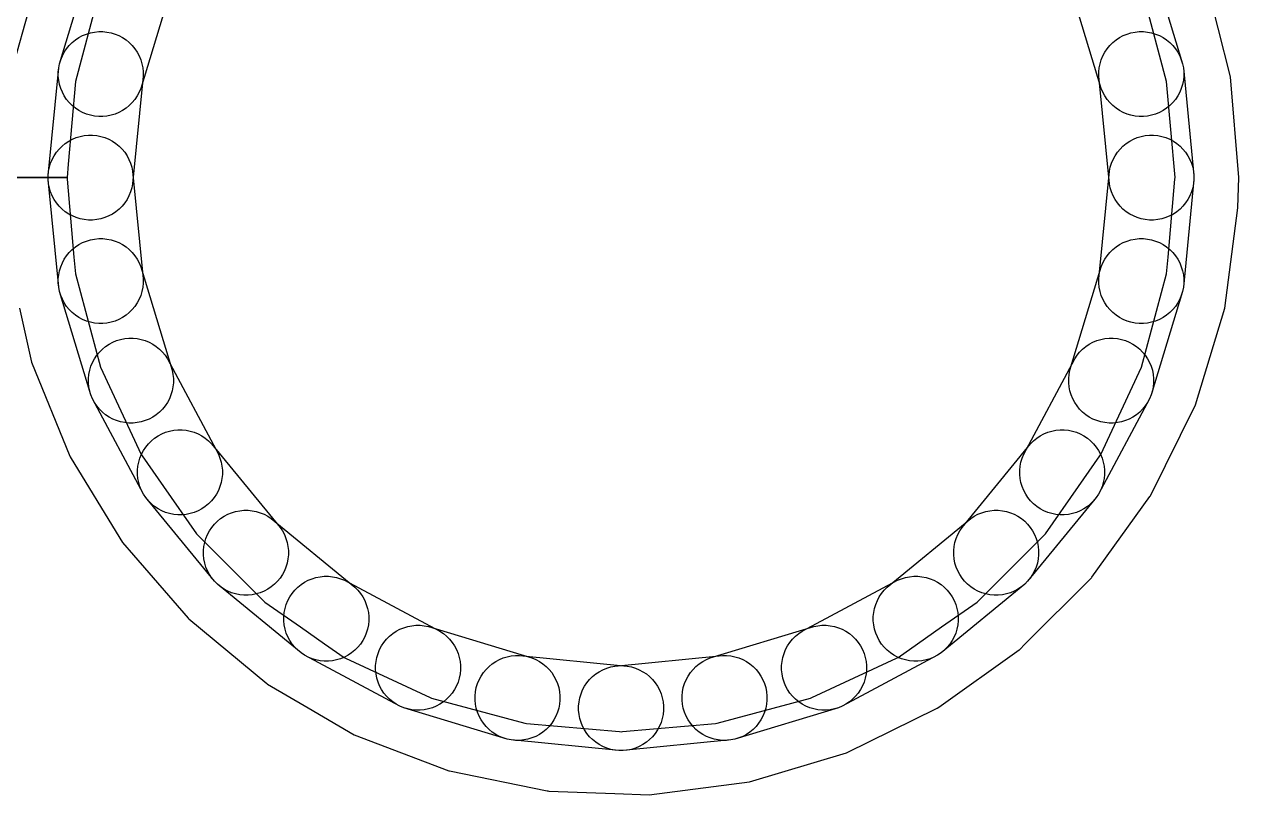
# Model space of a CAD drawing. Extents: x 124579 to 173950, y -108350 to -87650.
# Drawn here: x 167444 to 170305, y -91454 to -89639 of the extents above; entities that cross this region are included whole.
import ezdxf

# ---------------------------------------------------------------- set-up
doc = ezdxf.new("R2010")
doc.units = 0
for name, color, linetype in [('L2D0_Cu1', 1, 'CONTINUOUS'), ('L4D0_Cu2', 2, 'CONTINUOUS'), ('L7D0_Profile1', 3, 'CONTINUOUS')]:
    doc.layers.add(name, color=color, linetype=linetype)

msp = doc.modelspace()

# ---------------------------------------------------------------- linework, layer by layer
at = {"layer": 'L2D0_Cu1'}
for points in [[(167484.051, -89497.428), (167420.309, -89727.272)], [(167432.36, -90307.577), (167461.131, -90435.245), (167550.867, -90656.239), (167551.917, -90657.952), (167669.279, -90849.468), (167675.493, -90859.609), (167701.492, -90889.623), (167830.348, -91038.38), (167830.352, -91038.383), (167831.66, -91039.894), (168015.176, -91192.252), (168016.906, -91193.263), (168016.909, -91193.265), (168112.715, -91249.249), (168221.112, -91312.591), (168443.937, -91397.68), (168445.91, -91398.081), (168445.912, -91398.082), (168675.694, -91444.832), (168675.697, -91444.832), (168677.666, -91445.233), (168679.672, -91445.307), (168679.676, -91445.307), (168834.993, -91451.002), (168916.025, -91453.973), (169152.609, -91423.665), (169381.068, -91355.125), (169382.877, -91354.239), (169593.458, -91251.076), (169593.46, -91251.075), (169595.264, -91250.191), (169598.722, -91247.725), (169787.809, -91112.85), (169789.445, -91111.683), (169801.479, -91099.691), (169956.973, -90944.74), (169956.978, -90944.734), (169958.397, -90943.32), (169959.569, -90941.688), (169959.574, -90941.683), (170096.406, -90751.26), (170096.408, -90751.257), (170097.582, -90749.623), (170203.263, -90535.795), (170272.6, -90307.577), (170303.733, -90071.099), (170305.471, -90000), (170285.927, -89762.284), (170257.217, -89647.983), (170228.311, -89532.902)]]:
    msp.add_lwpolyline(points, dxfattribs=at)
at = {"layer": 'L4D0_Cu2'}
for points in [[(167484.051, -89497.428), (167420.309, -89727.272)], [(167432.36, -90307.577), (167461.131, -90435.245), (167550.867, -90656.239), (167551.917, -90657.952), (167669.279, -90849.468), (167675.493, -90859.609), (167701.492, -90889.623), (167830.348, -91038.38), (167830.352, -91038.383), (167831.66, -91039.894), (168015.176, -91192.252), (168016.906, -91193.263), (168016.909, -91193.265), (168112.715, -91249.249), (168221.112, -91312.591), (168443.937, -91397.68), (168445.91, -91398.081), (168445.912, -91398.082), (168675.694, -91444.832), (168675.697, -91444.832), (168677.666, -91445.233), (168679.672, -91445.307), (168679.676, -91445.307), (168834.993, -91451.002), (168916.025, -91453.973), (169152.609, -91423.665), (169381.068, -91355.125), (169382.877, -91354.239), (169593.458, -91251.076), (169593.46, -91251.075), (169595.264, -91250.191), (169598.722, -91247.725), (169787.809, -91112.85), (169789.445, -91111.683), (169801.479, -91099.691), (169956.973, -90944.74), (169956.978, -90944.734), (169958.397, -90943.32), (169959.569, -90941.688), (169959.574, -90941.683), (170096.406, -90751.26), (170096.408, -90751.257), (170097.582, -90749.623), (170203.263, -90535.795), (170272.6, -90307.577), (170303.733, -90071.099), (170305.471, -90000), (170285.927, -89762.284), (170257.217, -89647.983), (170228.311, -89532.902)], [(131682.576, -90000), (167544.532, -90000), (167544.861, -90003.76), (167560.949, -90187.643), (167564.365, -90226.692), (167623.261, -90446.496), (167719.432, -90652.734), (167721.594, -90655.822), (167721.596, -90655.825), (167771.827, -90727.562), (167849.953, -90839.139), (168010.861, -91000.047), (168094.784, -91058.81), (168151.261, -91098.355), (168197.266, -91130.568), (168200.683, -91132.161), (168200.684, -91132.162), (168400.083, -91225.144), (168400.085, -91225.145), (168403.504, -91226.739), (168623.308, -91285.635), (168627.064, -91285.964), (168627.066, -91285.964), (168846.24, -91305.139), (168850, -91305.468), (168853.76, -91305.139), (169072.934, -91285.964), (169072.936, -91285.964), (169076.692, -91285.635), (169296.496, -91226.739), (169299.915, -91225.145), (169299.917, -91225.144), (169499.316, -91132.162), (169499.317, -91132.161), (169502.734, -91130.568), (169548.74, -91098.355), (169605.216, -91058.81), (169689.139, -91000.047), (169850.047, -90839.139), (169928.173, -90727.562), (169978.404, -90655.825), (169978.406, -90655.822), (169980.568, -90652.734), (170076.739, -90446.496), (170135.635, -90226.692), (170139.052, -90187.643), (170155.139, -90003.76), (170155.468, -90000), (170135.635, -89773.308), (170076.739, -89553.504)], [(167623.261, -89553.504), (167564.365, -89773.308), (167547.279, -89968.601), (167544.532, -90000), (131682.576, -90000)]]:
    msp.add_lwpolyline(points, dxfattribs=at)
at = {"layer": 'L7D0_Profile1'}
for points in [[(167792.271, -89545.973), (167718.287, -89789.867), (167714.527, -89798.944), (167709.895, -89807.61), (167704.436, -89815.779), (167698.203, -89823.374), (167691.256, -89830.322), (167683.661, -89836.555), (167675.491, -89842.014), (167666.826, -89846.645), (167657.748, -89850.405), (167648.346, -89853.257), (167638.71, -89855.174), (167628.932, -89856.137), (167619.106, -89856.137), (167609.328, -89855.174), (167599.691, -89853.257), (167590.289, -89850.405), (167581.212, -89846.645), (167572.547, -89842.014), (167564.377, -89836.555), (167556.782, -89830.322), (167549.834, -89823.374), (167543.601, -89815.779), (167538.143, -89807.61), (167533.511, -89798.944), (167529.751, -89789.867), (167526.899, -89780.465), (167524.982, -89770.828), (167524.019, -89761.05), (167524.019, -89751.225), (167524.982, -89741.447), (167526.899, -89731.81), (167600.883, -89487.916)], [(170099.118, -89487.916), (170173.102, -89731.81), (170175.019, -89741.446), (170175.982, -89751.224), (170175.982, -89761.05), (170175.019, -89770.828), (170173.102, -89780.464), (170170.25, -89789.867), (170166.49, -89798.944), (170161.858, -89807.609), (170156.4, -89815.779), (170150.166, -89823.374), (170143.219, -89830.321), (170135.624, -89836.555), (170127.454, -89842.013), (170118.789, -89846.645), (170109.712, -89850.405), (170100.309, -89853.257), (170090.673, -89855.174), (170080.895, -89856.137), (170071.069, -89856.137), (170061.291, -89855.174), (170051.655, -89853.257), (170042.252, -89850.405), (170033.175, -89846.645), (170024.51, -89842.013), (170016.34, -89836.555), (170008.745, -89830.321), (170001.798, -89823.374), (169995.564, -89815.779), (169990.106, -89807.609), (169985.474, -89798.944), (169981.714, -89789.867), (169907.73, -89545.973)]]:
    msp.add_lwpolyline(points, dxfattribs=at)
for points in [[(167595.087, -90100), (167585.309, -90099.037), (167575.672, -90097.12), (167566.27, -90094.268), (167557.193, -90090.508), (167548.527, -90085.876), (167540.358, -90080.418), (167532.763, -90074.184), (167525.815, -90067.237), (167519.582, -90059.642), (167514.123, -90051.472), (167509.492, -90042.807), (167505.732, -90033.73), (167502.879, -90024.327), (167500.963, -90014.691), (167500, -90004.913), (167500, -89995.087), (167524.981, -89741.446), (167526.898, -89731.81), (167529.75, -89722.407), (167533.51, -89713.33), (167538.142, -89704.665), (167543.6, -89696.495), (167549.834, -89688.9), (167556.781, -89681.953), (167564.376, -89675.719), (167572.546, -89670.261), (167581.211, -89665.629), (167590.288, -89661.869), (167599.691, -89659.017), (167609.327, -89657.1), (167619.105, -89656.137), (167628.931, -89656.137), (167638.709, -89657.1), (167648.345, -89659.017), (167657.748, -89661.869), (167666.825, -89665.629), (167675.49, -89670.261), (167683.66, -89675.719), (167691.255, -89681.953), (167698.202, -89688.9), (167704.436, -89696.495), (167709.894, -89704.665), (167714.526, -89713.33), (167718.286, -89722.407), (167721.138, -89731.81), (167723.055, -89741.446), (167724.018, -89751.224), (167724.018, -89761.05), (167699.037, -90014.691), (167697.12, -90024.327), (167694.268, -90033.73), (167690.508, -90042.807), (167685.876, -90051.472), (167680.417, -90059.642), (167674.184, -90067.237), (167667.236, -90074.184), (167659.641, -90080.418), (167651.472, -90085.876), (167642.807, -90090.508), (167633.729, -90094.268), (167624.327, -90097.12), (167614.69, -90099.037), (167604.912, -90100)], [(170095.087, -90100), (170085.309, -90099.037), (170075.673, -90097.12), (170066.27, -90094.268), (170057.193, -90090.508), (170048.528, -90085.876), (170040.358, -90080.418), (170032.763, -90074.184), (170025.816, -90067.237), (170019.582, -90059.642), (170014.124, -90051.472), (170009.492, -90042.807), (170005.732, -90033.73), (170002.88, -90024.327), (170000.963, -90014.691), (169975.982, -89761.05), (169975.982, -89751.224), (169976.945, -89741.446), (169978.861, -89731.81), (169981.714, -89722.407), (169985.474, -89713.33), (169990.105, -89704.665), (169995.564, -89696.495), (170001.797, -89688.9), (170008.745, -89681.953), (170016.34, -89675.719), (170024.509, -89670.261), (170033.175, -89665.629), (170042.252, -89661.869), (170051.654, -89659.017), (170061.291, -89657.1), (170071.069, -89656.137), (170080.894, -89656.137), (170090.672, -89657.1), (170100.309, -89659.017), (170109.711, -89661.869), (170118.789, -89665.629), (170127.454, -89670.261), (170135.623, -89675.719), (170143.218, -89681.953), (170150.166, -89688.9), (170156.399, -89696.495), (170161.858, -89704.665), (170166.49, -89713.33), (170170.25, -89722.407), (170173.102, -89731.81), (170175.019, -89741.446), (170200, -89995.087), (170200, -90004.913), (170199.037, -90014.691), (170197.12, -90024.327), (170194.268, -90033.73), (170190.508, -90042.807), (170185.876, -90051.472), (170180.418, -90059.642), (170174.184, -90067.237), (170167.237, -90074.184), (170159.642, -90080.418), (170151.472, -90085.876), (170142.807, -90090.508), (170133.73, -90094.268), (170124.327, -90097.12), (170114.691, -90099.037), (170104.913, -90100)], [(167619.106, -90343.863), (167609.328, -90342.9), (167599.691, -90340.983), (167590.289, -90338.131), (167581.211, -90334.371), (167572.546, -90329.739), (167564.377, -90324.281), (167556.782, -90318.047), (167549.834, -90311.1), (167543.601, -90303.505), (167538.142, -90295.335), (167533.51, -90286.67), (167529.75, -90277.593), (167526.898, -90268.19), (167524.981, -90258.554), (167500, -90004.913), (167500, -89995.087), (167500.963, -89985.309), (167502.88, -89975.673), (167505.732, -89966.27), (167509.492, -89957.193), (167514.124, -89948.528), (167519.582, -89940.358), (167525.816, -89932.763), (167532.763, -89925.816), (167540.358, -89919.582), (167548.528, -89914.124), (167557.193, -89909.492), (167566.27, -89905.732), (167575.673, -89902.88), (167585.309, -89900.963), (167595.087, -89900), (167604.913, -89900), (167614.691, -89900.963), (167624.327, -89902.88), (167633.73, -89905.732), (167642.807, -89909.492), (167651.472, -89914.124), (167659.642, -89919.582), (167667.237, -89925.816), (167674.184, -89932.763), (167680.418, -89940.358), (167685.876, -89948.528), (167690.508, -89957.193), (167694.268, -89966.27), (167697.12, -89975.673), (167699.037, -89985.309), (167724.018, -90238.95), (167724.018, -90248.776), (167723.055, -90258.554), (167721.139, -90268.19), (167718.286, -90277.593), (167714.526, -90286.67), (167709.895, -90295.335), (167704.436, -90303.505), (167698.203, -90311.1), (167691.255, -90318.047), (167683.66, -90324.281), (167675.491, -90329.739), (167666.825, -90334.371), (167657.748, -90338.131), (167648.346, -90340.983), (167638.709, -90342.9), (167628.931, -90343.863)], [(170071.069, -90343.863), (170061.291, -90342.9), (170051.655, -90340.983), (170042.252, -90338.131), (170033.175, -90334.371), (170024.51, -90329.739), (170016.34, -90324.281), (170008.745, -90318.047), (170001.798, -90311.1), (169995.564, -90303.505), (169990.106, -90295.335), (169985.474, -90286.67), (169981.714, -90277.593), (169978.862, -90268.19), (169976.945, -90258.554), (169975.982, -90248.776), (169975.982, -90238.95), (170000.963, -89985.309), (170002.88, -89975.673), (170005.732, -89966.27), (170009.492, -89957.193), (170014.124, -89948.528), (170019.583, -89940.358), (170025.816, -89932.763), (170032.764, -89925.816), (170040.359, -89919.582), (170048.528, -89914.124), (170057.193, -89909.492), (170066.271, -89905.732), (170075.673, -89902.88), (170085.31, -89900.963), (170095.088, -89900), (170104.913, -89900), (170114.691, -89900.963), (170124.328, -89902.88), (170133.73, -89905.732), (170142.807, -89909.492), (170151.473, -89914.124), (170159.642, -89919.582), (170167.237, -89925.816), (170174.185, -89932.763), (170180.418, -89940.358), (170185.877, -89948.528), (170190.508, -89957.193), (170194.268, -89966.27), (170197.121, -89975.673), (170199.037, -89985.309), (170200, -89995.087), (170200, -90004.913), (170175.019, -90258.554), (170173.102, -90268.19), (170170.25, -90277.593), (170166.49, -90286.67), (170161.858, -90295.335), (170156.4, -90303.505), (170150.166, -90311.1), (170143.219, -90318.047), (170135.624, -90324.281), (170127.454, -90329.739), (170118.789, -90334.371), (170109.712, -90338.131), (170100.309, -90340.983), (170090.673, -90342.9), (170080.895, -90343.863)], [(167690.237, -90578.354), (167680.459, -90577.391), (167670.823, -90575.474), (167661.421, -90572.622), (167652.343, -90568.862), (167643.678, -90564.231), (167635.508, -90558.772), (167627.913, -90552.539), (167620.966, -90545.591), (167614.733, -90537.996), (167609.274, -90529.827), (167604.642, -90521.161), (167600.882, -90512.084), (167526.898, -90268.19), (167524.981, -90258.554), (167524.018, -90248.776), (167524.018, -90238.95), (167524.981, -90229.172), (167526.898, -90219.536), (167529.75, -90210.133), (167533.51, -90201.056), (167538.142, -90192.391), (167543.6, -90184.221), (167549.834, -90176.626), (167556.781, -90169.679), (167564.376, -90163.445), (167572.546, -90157.987), (167581.211, -90153.355), (167590.288, -90149.595), (167599.691, -90146.743), (167609.327, -90144.826), (167619.105, -90143.863), (167628.931, -90143.863), (167638.709, -90144.826), (167648.345, -90146.743), (167657.748, -90149.595), (167666.825, -90153.355), (167675.49, -90157.987), (167683.66, -90163.445), (167691.255, -90169.679), (167698.202, -90176.626), (167704.436, -90184.221), (167709.894, -90192.391), (167714.526, -90201.056), (167718.286, -90210.133), (167792.27, -90454.027), (167794.187, -90463.664), (167795.15, -90473.442), (167795.15, -90483.267), (167794.187, -90493.045), (167792.27, -90502.682), (167789.418, -90512.084), (167785.658, -90521.161), (167781.026, -90529.827), (167775.568, -90537.996), (167769.335, -90545.591), (167762.387, -90552.539), (167754.792, -90558.772), (167746.622, -90564.231), (167737.957, -90568.862), (167728.88, -90572.622), (167719.478, -90575.474), (167709.841, -90577.391), (167700.063, -90578.354)], [(169999.936, -90578.354), (169990.158, -90577.391), (169980.522, -90575.474), (169971.119, -90572.622), (169962.042, -90568.862), (169953.377, -90564.23), (169945.207, -90558.772), (169937.612, -90552.538), (169930.665, -90545.591), (169924.431, -90537.996), (169918.973, -90529.826), (169914.341, -90521.161), (169910.581, -90512.084), (169907.729, -90502.681), (169905.812, -90493.045), (169904.849, -90483.267), (169904.849, -90473.441), (169905.812, -90463.663), (169907.729, -90454.027), (169981.713, -90210.133), (169985.473, -90201.056), (169990.105, -90192.39), (169995.564, -90184.221), (170001.797, -90176.626), (170008.744, -90169.678), (170016.339, -90163.445), (170024.509, -90157.986), (170033.174, -90153.355), (170042.252, -90149.595), (170051.654, -90146.743), (170061.29, -90144.826), (170071.068, -90143.863), (170080.894, -90143.863), (170090.672, -90144.826), (170100.309, -90146.743), (170109.711, -90149.595), (170118.788, -90153.355), (170127.453, -90157.986), (170135.623, -90163.445), (170143.218, -90169.678), (170150.166, -90176.626), (170156.399, -90184.221), (170161.857, -90192.39), (170166.489, -90201.056), (170170.249, -90210.133), (170173.101, -90219.535), (170175.018, -90229.172), (170175.981, -90238.95), (170175.981, -90248.775), (170175.018, -90258.553), (170173.101, -90268.19), (170099.117, -90512.084), (170095.357, -90521.161), (170090.725, -90529.826), (170085.267, -90537.996), (170079.033, -90545.591), (170072.086, -90552.538), (170064.491, -90558.772), (170056.321, -90564.23), (170047.656, -90568.862), (170038.579, -90572.622), (170029.176, -90575.474), (170019.54, -90577.391), (170009.762, -90578.354)], [(167805.751, -90794.463), (167795.973, -90793.499), (167786.336, -90791.583), (167776.934, -90788.73), (167767.856, -90784.97), (167759.191, -90780.339), (167751.022, -90774.88), (167743.427, -90768.647), (167736.479, -90761.699), (167730.246, -90754.104), (167724.787, -90745.935), (167604.643, -90521.161), (167600.883, -90512.084), (167598.031, -90502.681), (167596.114, -90493.045), (167595.151, -90483.267), (167595.151, -90473.441), (167596.114, -90463.663), (167598.031, -90454.027), (167600.883, -90444.624), (167604.643, -90435.547), (167609.275, -90426.882), (167614.733, -90418.712), (167620.967, -90411.117), (167627.914, -90404.17), (167635.509, -90397.936), (167643.679, -90392.478), (167652.344, -90387.846), (167661.421, -90384.086), (167670.824, -90381.234), (167680.46, -90379.317), (167690.238, -90378.354), (167700.064, -90378.354), (167709.842, -90379.317), (167719.478, -90381.234), (167728.881, -90384.086), (167737.958, -90387.846), (167746.623, -90392.478), (167754.793, -90397.936), (167762.388, -90404.17), (167769.335, -90411.117), (167775.569, -90418.712), (167781.027, -90426.882), (167901.171, -90651.655), (167904.931, -90660.733), (167907.784, -90670.135), (167909.7, -90679.772), (167910.663, -90689.55), (167910.663, -90699.375), (167909.7, -90709.153), (167907.784, -90718.79), (167904.931, -90728.192), (167901.171, -90737.27), (167896.54, -90745.935), (167891.081, -90754.104), (167884.848, -90761.699), (167877.9, -90768.647), (167870.305, -90774.88), (167862.136, -90780.339), (167853.47, -90784.97), (167844.393, -90788.73), (167834.991, -90791.583), (167825.354, -90793.499), (167815.576, -90794.463)], [(169884.424, -90794.463), (169874.646, -90793.5), (169865.01, -90791.583), (169855.607, -90788.731), (169846.53, -90784.971), (169837.865, -90780.339), (169829.695, -90774.881), (169822.1, -90768.647), (169815.153, -90761.7), (169808.919, -90754.105), (169803.461, -90745.935), (169798.829, -90737.27), (169795.069, -90728.193), (169792.217, -90718.79), (169790.3, -90709.154), (169789.337, -90699.376), (169789.337, -90689.55), (169790.3, -90679.772), (169792.217, -90670.136), (169795.069, -90660.733), (169798.829, -90651.656), (169918.973, -90426.882), (169924.432, -90418.713), (169930.665, -90411.118), (169937.613, -90404.17), (169945.208, -90397.937), (169953.377, -90392.478), (169962.042, -90387.847), (169971.12, -90384.087), (169980.522, -90381.234), (169990.159, -90379.318), (169999.937, -90378.354), (170009.762, -90378.354), (170019.54, -90379.318), (170029.177, -90381.234), (170038.579, -90384.087), (170047.656, -90387.847), (170056.322, -90392.478), (170064.491, -90397.937), (170072.086, -90404.17), (170079.034, -90411.118), (170085.267, -90418.713), (170090.726, -90426.882), (170095.357, -90435.547), (170099.117, -90444.625), (170101.97, -90454.027), (170103.886, -90463.664), (170104.849, -90473.442), (170104.849, -90483.267), (170103.886, -90493.045), (170101.97, -90502.682), (170099.117, -90512.084), (170095.357, -90521.162), (169975.213, -90745.935), (169969.755, -90754.105), (169963.521, -90761.7), (169956.574, -90768.647), (169948.979, -90774.881), (169940.809, -90780.339), (169932.144, -90784.971), (169923.067, -90788.731), (169913.664, -90791.583), (169904.028, -90793.5), (169894.25, -90794.463)], [(167961.204, -90983.884), (167951.426, -90982.921), (167941.789, -90981.004), (167932.387, -90978.152), (167923.309, -90974.392), (167914.644, -90969.76), (167906.475, -90964.301), (167898.88, -90958.068), (167891.932, -90951.121), (167730.245, -90754.105), (167724.787, -90745.935), (167720.155, -90737.27), (167716.395, -90728.193), (167713.543, -90718.79), (167711.626, -90709.154), (167710.663, -90699.376), (167710.663, -90689.55), (167711.626, -90679.772), (167713.543, -90670.136), (167716.395, -90660.733), (167720.155, -90651.656), (167724.787, -90642.991), (167730.245, -90634.821), (167736.479, -90627.226), (167743.426, -90620.279), (167751.021, -90614.045), (167759.191, -90608.587), (167767.856, -90603.955), (167776.933, -90600.195), (167786.336, -90597.343), (167795.972, -90595.426), (167805.75, -90594.463), (167815.576, -90594.463), (167825.354, -90595.426), (167834.99, -90597.343), (167844.393, -90600.195), (167853.47, -90603.955), (167862.135, -90608.587), (167870.305, -90614.045), (167877.9, -90620.279), (167884.847, -90627.226), (168046.534, -90824.242), (168051.993, -90832.411), (168056.624, -90841.077), (168060.384, -90850.154), (168063.237, -90859.556), (168065.153, -90869.193), (168066.117, -90878.971), (168066.117, -90888.796), (168065.153, -90898.574), (168063.237, -90908.211), (168060.384, -90917.613), (168056.624, -90926.691), (168051.993, -90935.356), (168046.534, -90943.525), (168040.301, -90951.121), (168033.353, -90958.068), (168025.758, -90964.301), (168017.589, -90969.76), (168008.924, -90974.392), (167999.846, -90978.152), (167990.444, -90981.004), (167980.807, -90982.921), (167971.029, -90983.884)], [(169728.97, -90983.883), (169719.192, -90982.92), (169709.556, -90981.003), (169700.153, -90978.151), (169691.076, -90974.391), (169682.411, -90969.759), (169674.241, -90964.301), (169666.646, -90958.067), (169659.699, -90951.12), (169653.465, -90943.525), (169648.007, -90935.355), (169643.375, -90926.69), (169639.615, -90917.613), (169636.763, -90908.21), (169634.846, -90898.574), (169633.883, -90888.796), (169633.883, -90878.97), (169634.846, -90869.192), (169636.763, -90859.556), (169639.615, -90850.153), (169643.375, -90841.076), (169648.007, -90832.411), (169653.465, -90824.241), (169815.152, -90627.225), (169822.1, -90620.278), (169829.695, -90614.045), (169837.864, -90608.586), (169846.529, -90603.954), (169855.607, -90600.194), (169865.009, -90597.342), (169874.646, -90595.425), (169884.424, -90594.462), (169894.249, -90594.462), (169904.027, -90595.425), (169913.664, -90597.342), (169923.066, -90600.194), (169932.144, -90603.954), (169940.809, -90608.586), (169948.978, -90614.045), (169956.573, -90620.278), (169963.521, -90627.225), (169969.754, -90634.821), (169975.213, -90642.99), (169979.844, -90651.655), (169983.604, -90660.733), (169986.457, -90670.135), (169988.373, -90679.772), (169989.337, -90689.55), (169989.337, -90699.375), (169988.373, -90709.153), (169986.457, -90718.79), (169983.604, -90728.192), (169979.844, -90737.269), (169975.213, -90745.935), (169969.754, -90754.104), (169808.067, -90951.12), (169801.12, -90958.067), (169793.525, -90964.301), (169785.355, -90969.759), (169776.69, -90974.391), (169767.613, -90978.151), (169758.21, -90981.003), (169748.574, -90982.92), (169738.796, -90983.883)], [(168150.625, -91139.337), (168140.847, -91138.373), (168131.21, -91136.457), (168121.808, -91133.604), (168112.731, -91129.844), (168104.065, -91125.213), (168095.896, -91119.754), (167898.88, -90958.067), (167891.933, -90951.12), (167885.699, -90943.525), (167880.241, -90935.355), (167875.609, -90926.69), (167871.849, -90917.613), (167868.997, -90908.21), (167867.08, -90898.574), (167866.117, -90888.796), (167866.117, -90878.97), (167867.08, -90869.192), (167868.997, -90859.556), (167871.849, -90850.153), (167875.609, -90841.076), (167880.241, -90832.411), (167885.699, -90824.241), (167891.933, -90816.646), (167898.88, -90809.699), (167906.475, -90803.465), (167914.645, -90798.007), (167923.31, -90793.375), (167932.387, -90789.615), (167941.79, -90786.763), (167951.426, -90784.846), (167961.204, -90783.883), (167971.03, -90783.883), (167980.808, -90784.846), (167990.444, -90786.763), (167999.847, -90789.615), (168008.924, -90793.375), (168017.589, -90798.007), (168025.759, -90803.465), (168222.775, -90965.152), (168229.722, -90972.1), (168235.955, -90979.695), (168241.414, -90987.864), (168246.046, -90996.529), (168249.806, -91005.607), (168252.658, -91015.009), (168254.575, -91024.646), (168255.538, -91034.424), (168255.538, -91044.249), (168254.575, -91054.027), (168252.658, -91063.664), (168249.806, -91073.066), (168246.046, -91082.144), (168241.414, -91090.809), (168235.955, -91098.978), (168229.722, -91106.573), (168222.775, -91113.521), (168215.179, -91119.754), (168207.01, -91125.213), (168198.345, -91129.844), (168189.267, -91133.604), (168179.865, -91136.457), (168170.228, -91138.373), (168160.45, -91139.337)], [(169539.55, -91139.337), (169529.772, -91138.374), (169520.136, -91136.457), (169510.733, -91133.605), (169501.656, -91129.845), (169492.991, -91125.213), (169484.821, -91119.755), (169477.226, -91113.521), (169470.279, -91106.574), (169464.045, -91098.979), (169458.587, -91090.809), (169453.955, -91082.144), (169450.195, -91073.067), (169447.343, -91063.664), (169445.426, -91054.028), (169444.463, -91044.25), (169444.463, -91034.424), (169445.426, -91024.646), (169447.343, -91015.01), (169450.195, -91005.607), (169453.955, -90996.53), (169458.587, -90987.865), (169464.045, -90979.695), (169470.279, -90972.1), (169477.226, -90965.153), (169674.242, -90803.466), (169682.411, -90798.007), (169691.077, -90793.376), (169700.154, -90789.616), (169709.556, -90786.763), (169719.193, -90784.847), (169728.971, -90783.883), (169738.796, -90783.883), (169748.574, -90784.847), (169758.211, -90786.763), (169767.613, -90789.616), (169776.691, -90793.376), (169785.356, -90798.007), (169793.525, -90803.466), (169801.121, -90809.699), (169808.068, -90816.647), (169814.301, -90824.242), (169819.76, -90832.411), (169824.392, -90841.076), (169828.152, -90850.154), (169831.004, -90859.556), (169832.921, -90869.193), (169833.884, -90878.971), (169833.884, -90888.796), (169832.921, -90898.574), (169831.004, -90908.211), (169828.152, -90917.613), (169824.392, -90926.691), (169819.76, -90935.356), (169814.301, -90943.525), (169808.068, -90951.12), (169801.121, -90958.068), (169604.105, -91119.755), (169595.935, -91125.213), (169587.27, -91129.845), (169578.193, -91133.605), (169568.79, -91136.457), (169559.154, -91138.374), (169549.376, -91139.337)], [(168366.733, -91254.849), (168356.955, -91253.886), (168347.318, -91251.97), (168337.916, -91249.117), (168328.838, -91245.357), (168104.065, -91125.213), (168095.895, -91119.755), (168088.3, -91113.521), (168081.353, -91106.574), (168075.119, -91098.979), (168069.661, -91090.809), (168065.029, -91082.144), (168061.269, -91073.067), (168058.417, -91063.664), (168056.5, -91054.028), (168055.537, -91044.25), (168055.537, -91034.424), (168056.5, -91024.646), (168058.417, -91015.01), (168061.269, -91005.607), (168065.029, -90996.53), (168069.661, -90987.865), (168075.119, -90979.695), (168081.353, -90972.1), (168088.3, -90965.153), (168095.895, -90958.919), (168104.065, -90953.461), (168112.73, -90948.829), (168121.807, -90945.069), (168131.21, -90942.217), (168140.846, -90940.3), (168150.624, -90939.337), (168160.45, -90939.337), (168170.228, -90940.3), (168179.864, -90942.217), (168189.267, -90945.069), (168198.344, -90948.829), (168423.118, -91068.973), (168431.287, -91074.432), (168438.882, -91080.665), (168445.83, -91087.613), (168452.063, -91095.208), (168457.522, -91103.377), (168462.153, -91112.042), (168465.913, -91121.12), (168468.766, -91130.522), (168470.682, -91140.159), (168471.646, -91149.937), (168471.646, -91159.762), (168470.682, -91169.54), (168468.766, -91179.177), (168465.913, -91188.579), (168462.153, -91197.656), (168457.522, -91206.322), (168452.063, -91214.491), (168445.83, -91222.086), (168438.882, -91229.034), (168431.287, -91235.267), (168423.118, -91240.726), (168414.453, -91245.357), (168405.375, -91249.117), (168395.973, -91251.97), (168386.336, -91253.886), (168376.558, -91254.849)], [(169323.441, -91254.849), (169313.663, -91253.886), (169304.027, -91251.969), (169294.624, -91249.117), (169285.547, -91245.357), (169276.882, -91240.725), (169268.712, -91235.267), (169261.117, -91229.033), (169254.17, -91222.086), (169247.936, -91214.491), (169242.478, -91206.321), (169237.846, -91197.656), (169234.086, -91188.579), (169231.234, -91179.176), (169229.317, -91169.54), (169228.354, -91159.762), (169228.354, -91149.936), (169229.317, -91140.158), (169231.234, -91130.522), (169234.086, -91121.119), (169237.846, -91112.042), (169242.478, -91103.377), (169247.936, -91095.207), (169254.17, -91087.612), (169261.117, -91080.665), (169268.712, -91074.431), (169276.882, -91068.973), (169501.655, -90948.829), (169510.733, -90945.069), (169520.135, -90942.216), (169529.772, -90940.3), (169539.55, -90939.337), (169549.375, -90939.337), (169559.153, -90940.3), (169568.79, -90942.216), (169578.192, -90945.069), (169587.27, -90948.829), (169595.935, -90953.46), (169604.104, -90958.919), (169611.699, -90965.152), (169618.647, -90972.1), (169624.88, -90979.695), (169630.339, -90987.864), (169634.97, -90996.53), (169638.73, -91005.607), (169641.583, -91015.009), (169643.499, -91024.646), (169644.463, -91034.424), (169644.463, -91044.249), (169643.499, -91054.027), (169641.583, -91063.664), (169638.73, -91073.066), (169634.97, -91082.144), (169630.339, -91090.809), (169624.88, -91098.978), (169618.647, -91106.573), (169611.699, -91113.521), (169604.104, -91119.754), (169595.935, -91125.213), (169371.161, -91245.357), (169362.084, -91249.117), (169352.681, -91251.969), (169343.045, -91253.886), (169333.267, -91254.849)], [(168601.225, -91325.981), (168591.447, -91325.018), (168581.81, -91323.101), (168337.916, -91249.117), (168328.839, -91245.357), (168320.174, -91240.725), (168312.004, -91235.267), (168304.409, -91229.033), (168297.462, -91222.086), (168291.228, -91214.491), (168285.77, -91206.321), (168281.138, -91197.656), (168277.378, -91188.579), (168274.526, -91179.176), (168272.609, -91169.54), (168271.646, -91159.762), (168271.646, -91149.936), (168272.609, -91140.158), (168274.526, -91130.522), (168277.378, -91121.119), (168281.138, -91112.042), (168285.77, -91103.377), (168291.228, -91095.207), (168297.462, -91087.612), (168304.409, -91080.665), (168312.004, -91074.431), (168320.174, -91068.973), (168328.839, -91064.341), (168337.916, -91060.581), (168347.319, -91057.729), (168356.955, -91055.812), (168366.733, -91054.849), (168376.559, -91054.849), (168386.337, -91055.812), (168395.973, -91057.729), (168639.867, -91131.713), (168648.944, -91135.473), (168657.61, -91140.105), (168665.779, -91145.564), (168673.374, -91151.797), (168680.322, -91158.744), (168686.555, -91166.339), (168692.014, -91174.509), (168696.645, -91183.174), (168700.405, -91192.252), (168703.257, -91201.654), (168705.174, -91211.29), (168706.137, -91221.068), (168706.137, -91230.894), (168705.174, -91240.672), (168703.257, -91250.309), (168700.405, -91259.711), (168696.645, -91268.788), (168692.014, -91277.453), (168686.555, -91285.623), (168680.322, -91293.218), (168673.374, -91300.166), (168665.779, -91306.399), (168657.61, -91311.857), (168648.944, -91316.489), (168639.867, -91320.249), (168630.465, -91323.101), (168620.828, -91325.018), (168611.05, -91325.981)], [(169088.95, -91325.982), (169079.172, -91325.019), (169069.536, -91323.102), (169060.133, -91320.25), (169051.056, -91316.49), (169042.391, -91311.858), (169034.221, -91306.4), (169026.626, -91300.166), (169019.679, -91293.219), (169013.445, -91285.624), (169007.987, -91277.454), (169003.355, -91268.789), (168999.595, -91259.712), (168996.743, -91250.309), (168994.826, -91240.673), (168993.863, -91230.895), (168993.863, -91221.069), (168994.826, -91211.291), (168996.743, -91201.655), (168999.595, -91192.252), (169003.355, -91183.175), (169007.987, -91174.51), (169013.445, -91166.34), (169019.679, -91158.745), (169026.626, -91151.798), (169034.221, -91145.564), (169042.391, -91140.106), (169051.056, -91135.474), (169060.133, -91131.714), (169304.027, -91057.73), (169313.664, -91055.813), (169323.442, -91054.85), (169333.267, -91054.85), (169343.045, -91055.813), (169352.682, -91057.73), (169362.084, -91060.582), (169371.161, -91064.342), (169379.827, -91068.974), (169387.996, -91074.432), (169395.591, -91080.665), (169402.539, -91087.613), (169408.772, -91095.208), (169414.231, -91103.378), (169418.862, -91112.043), (169422.622, -91121.12), (169425.474, -91130.522), (169427.391, -91140.159), (169428.354, -91149.937), (169428.354, -91159.763), (169427.391, -91169.541), (169425.474, -91179.177), (169422.622, -91188.579), (169418.862, -91197.657), (169414.231, -91206.322), (169408.772, -91214.492), (169402.539, -91222.087), (169395.591, -91229.034), (169387.996, -91235.267), (169379.827, -91240.726), (169371.161, -91245.358), (169362.084, -91249.118), (169118.19, -91323.102), (169108.554, -91325.019), (169098.776, -91325.982)], [(168845.087, -91350), (168591.446, -91325.019), (168581.81, -91323.102), (168572.407, -91320.25), (168563.33, -91316.49), (168554.665, -91311.858), (168546.495, -91306.4), (168538.9, -91300.166), (168531.953, -91293.219), (168525.719, -91285.624), (168520.261, -91277.454), (168515.629, -91268.789), (168511.869, -91259.712), (168509.017, -91250.309), (168507.1, -91240.673), (168506.137, -91230.895), (168506.137, -91221.069), (168507.1, -91211.291), (168509.017, -91201.655), (168511.869, -91192.252), (168515.629, -91183.175), (168520.261, -91174.51), (168525.719, -91166.34), (168531.953, -91158.745), (168538.9, -91151.798), (168546.495, -91145.564), (168554.665, -91140.106), (168563.33, -91135.474), (168572.407, -91131.714), (168581.81, -91128.862), (168591.446, -91126.945), (168601.224, -91125.982), (168611.05, -91125.982), (168864.691, -91150.963), (168874.327, -91152.88), (168883.73, -91155.732), (168892.807, -91159.492), (168901.472, -91164.124), (168909.642, -91169.583), (168917.237, -91175.816), (168924.184, -91182.764), (168930.418, -91190.359), (168935.876, -91198.528), (168940.508, -91207.193), (168944.268, -91216.271), (168947.12, -91225.673), (168949.037, -91235.31), (168950, -91245.088), (168950, -91254.913), (168949.037, -91264.691), (168947.12, -91274.328), (168944.268, -91283.73), (168940.508, -91292.807), (168935.876, -91301.473), (168930.418, -91309.642), (168924.184, -91317.237), (168917.237, -91324.185), (168909.642, -91330.418), (168901.472, -91335.877), (168892.807, -91340.508), (168883.73, -91344.268), (168874.327, -91347.121), (168864.691, -91349.037), (168854.913, -91350)], [(168845.087, -91350), (168835.309, -91349.037), (168825.673, -91347.12), (168816.27, -91344.268), (168807.193, -91340.508), (168798.528, -91335.876), (168790.358, -91330.418), (168782.763, -91324.184), (168775.816, -91317.237), (168769.582, -91309.642), (168764.124, -91301.472), (168759.492, -91292.807), (168755.732, -91283.73), (168752.88, -91274.327), (168750.963, -91264.691), (168750, -91254.913), (168750, -91245.087), (168750.963, -91235.309), (168752.88, -91225.673), (168755.732, -91216.27), (168759.492, -91207.193), (168764.124, -91198.528), (168769.582, -91190.358), (168775.816, -91182.763), (168782.763, -91175.816), (168790.358, -91169.582), (168798.528, -91164.124), (168807.193, -91159.492), (168816.27, -91155.732), (168825.673, -91152.88), (168835.309, -91150.963), (169088.95, -91125.982), (169098.776, -91125.982), (169108.554, -91126.945), (169118.19, -91128.861), (169127.593, -91131.714), (169136.67, -91135.474), (169145.335, -91140.105), (169153.505, -91145.564), (169161.1, -91151.797), (169168.047, -91158.745), (169174.281, -91166.34), (169179.739, -91174.509), (169184.371, -91183.175), (169188.131, -91192.252), (169190.983, -91201.654), (169192.9, -91211.291), (169193.863, -91221.069), (169193.863, -91230.894), (169192.9, -91240.672), (169190.983, -91250.309), (169188.131, -91259.711), (169184.371, -91268.789), (169179.739, -91277.454), (169174.281, -91285.623), (169168.047, -91293.218), (169161.1, -91300.166), (169153.505, -91306.399), (169145.335, -91311.858), (169136.67, -91316.49), (169127.593, -91320.25), (169118.19, -91323.102), (169108.554, -91325.019), (168854.913, -91350)]]:
    msp.add_lwpolyline(points, close=True, dxfattribs=at)

doc.saveas('drawing.dxf')
